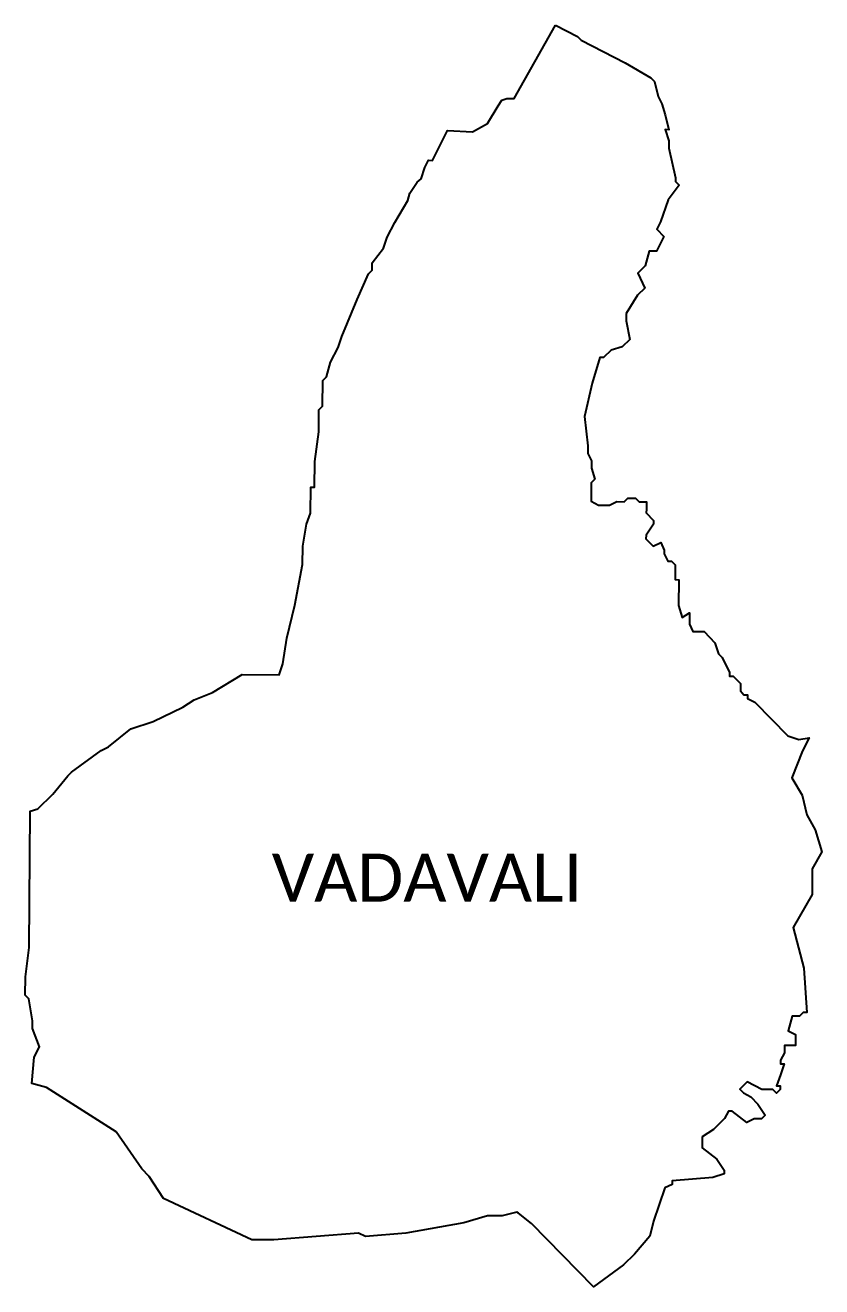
# Model space of a CAD drawing. Header units: metres. Extents: x 283995 to 289474, y 2011763 to 2016087.
# Drawn here: x 286981 to 289474, y 2012135 to 2016087 of the extents above; entities that cross this region are included whole.
import ezdxf

# ---------------------------------------------------------------- set-up
doc = ezdxf.new("R2010")
doc.units = ezdxf.units.M
doc.header["$MEASUREMENT"] = 0
doc.layers.add('VILLAGE NAME', color=250, linetype='Continuous')
doc.styles.get("Standard").update_dxf_attribs({"font": 'simplex.shx'})

msp = doc.modelspace()

# ---------------------------------------------------------------- linework, layer by layer
at = {"color": 6, "flags": 128}
msp.add_lwpolyline([(288640.7, 2016086.7), (288709.6, 2016051.3), (288721.1, 2016039.7), (288858.9, 2015968.9), (288939.3, 2015921.8), (288950.7, 2015910.2), (288961.7, 2015863.8), (288973.1, 2015840.6), (288984.2, 2015805.8), (288995.3, 2015759.5), (288983.7, 2015759.6), (288994.9, 2015724.9), (288994.9, 2015701.7), (289016.6, 2015609.1), (289016.6, 2015597.6), (289028, 2015585.9), (288992.9, 2015540), (288969.1, 2015471), (288957.3, 2015448), (288980.1, 2015424.7), (288956.5, 2015378.7), (288933.4, 2015379), (288921.4, 2015332.9), (288898, 2015310.1), (288920.6, 2015263.6), (288897.3, 2015240.8), (288862, 2015183.4), (288861.7, 2015160.3), (288872.7, 2015102.4), (288849.3, 2015079.5), (288814.6, 2015068.4), (288791.2, 2015045.5), (288779.7, 2015045.6), (288755.7, 2014965.1), (288731.5, 2014861.3), (288742, 2014768.8), (288741.8, 2014745.7), (288753.1, 2014722.5), (288752.8, 2014699.4), (288764, 2014664.6), (288752.3, 2014653.2), (288751.7, 2014595.5), (288774.7, 2014583.7), (288809.3, 2014583.3), (288832.6, 2014594.6), (288855.7, 2014594.3), (288867.3, 2014605.7), (288890.4, 2014605.5), (288901.9, 2014593.8), (288925, 2014593.6), (288925, 2014570.5), (288924.6, 2014558.9), (288947.4, 2014535.6), (288947.3, 2014524), (288923.9, 2014489.6), (288923.7, 2014478.1), (288946.6, 2014454.8), (288969.8, 2014466), (288981.1, 2014442.8), (288981, 2014431.3), (288992.3, 2014408), (289003.8, 2014407.9), (289015.2, 2014396.3), (289014.7, 2014350), (289026.3, 2014349.9), (289025.4, 2014269.1), (289036.7, 2014231.9), (289059.8, 2014245.6), (289059.5, 2014211), (289070.7, 2014187.7), (289105.4, 2014187.3), (289139.7, 2014152.3), (289150.9, 2014117.6), (289162.3, 2014105.9), (289184.9, 2014059.4), (289184.8, 2014047.9), (289196.3, 2014047.8), (289219.2, 2014024.4), (289219.2, 2014001.3), (289230.3, 2013989.6), (289241.9, 2013989.5), (289241.8, 2013977.9), (289264.7, 2013966.2), (289367.6, 2013861.1), (289402.1, 2013849.2), (289434, 2013854.1), (289414, 2013814.3), (289380.5, 2013728.8), (289412.5, 2013675.2), (289427.4, 2013612.8), (289453.7, 2013566.6), (289473.9, 2013497), (289443.9, 2013444.4), (289443.9, 2013363.6), (289384.2, 2013260.3), (289417.5, 2013132.8), (289427.5, 2012994.1), (289416, 2012994.2), (289404.3, 2012982.8), (289381.2, 2012983.1), (289369.2, 2012937), (289392.1, 2012925.2), (289391.8, 2012890.5), (289357.1, 2012890.9), (289356.9, 2012867.8), (289345.1, 2012844.8), (289344.9, 2012833.3), (289356.5, 2012833.1), (289344.6, 2012798.6), (289332.6, 2012764.1), (289344.1, 2012764), (289344.1, 2012752.4), (289332.4, 2012741), (289321, 2012752.7), (289286.3, 2012753), (289240.4, 2012776.6), (289217, 2012753.8), (289228.5, 2012742.1), (289251.4, 2012730.3), (289274.3, 2012707), (289297, 2012672.1), (289285.3, 2012660.6), (289262.2, 2012660.6), (289239, 2012649.6), (289193.2, 2012684.7), (289181.6, 2012684.9), (289169.8, 2012661.9), (289134.8, 2012627.6), (289099.9, 2012604.9), (289099.9, 2012570.3), (289145.4, 2012535.1), (289168.1, 2012500.2), (289168, 2012488.6), (289133.2, 2012477.5), (289006, 2012467.3), (289005.9, 2012455.7), (288982.7, 2012444.5), (288946.9, 2012340.9), (288936.1, 2012293.7), (288888, 2012237.5), (288853, 2012203.3), (288759.9, 2012135), (288565.6, 2012333.4), (288524.2, 2012365.2), (288519.8, 2012368.6), (288473.5, 2012357.5), (288427.3, 2012357.5), (288353.2, 2012335.7), (288172.5, 2012303), (288045.4, 2012292.8), (288024, 2012302.9), (287758.8, 2012281.9), (287689.6, 2012282.4), (287414, 2012411.2), (287368.4, 2012480.7), (287345.5, 2012503.9), (287265.7, 2012619.8), (287047.8, 2012759.7), (287001.8, 2012771.6), (287009.1, 2012854.1), (287025.7, 2012886.7), (287003.1, 2012944.5), (287003.2, 2012967.5), (286992.2, 2013036.8), (286980.8, 2013048.4), (286981.2, 2013106), (286993.4, 2013198.1), (286996.6, 2013624.5), (287020.2, 2013632.2), (287066.9, 2013677.9), (287113.7, 2013735.2), (287125.4, 2013746.6), (287218.6, 2013815), (287241.8, 2013826.2), (287311.7, 2013883.2), (287381.3, 2013905.6), (287474.2, 2013950.8), (287509, 2013973.5), (287567, 2013996), (287660.1, 2014052.7), (287775.5, 2014051.5), (287787.5, 2014086), (287799.9, 2014166.8), (287824.1, 2014270.5), (287848.6, 2014397.2), (287849.2, 2014455), (287861.5, 2014524.2), (287873.4, 2014558.7), (287874.3, 2014639.6), (287885.9, 2014639.4), (287886.7, 2014720.3), (287899.3, 2014812.6), (287900, 2014881.9), (287911.7, 2014893.3), (287912.5, 2014974.1), (287924.2, 2014985.6), (287936.3, 2015031.6), (287959.9, 2015077.6), (287971.8, 2015112.1), (288019.3, 2015227.1), (288054.8, 2015307.6), (288066.4, 2015319), (288066.7, 2015342.1), (288101.8, 2015387.9), (288113.8, 2015422.5), (288137.3, 2015468.4), (288178.5, 2015537.3), (288184.6, 2015560.3), (288208, 2015594.7), (288219.7, 2015606.1), (288231.6, 2015640.7), (288243.4, 2015663.6), (288255, 2015663.5), (288302.7, 2015756.5), (288381, 2015752.5), (288427.9, 2015778.7), (288461.1, 2015834.6), (288472.3, 2015852.3), (288488.1, 2015857.4), (288511.2, 2015857.1), (288640.7, 2016086.7)], dxfattribs=at)

# ---------------------------------------------------------------- texts
at = {"layer": 'VILLAGE NAME', "insert": (287752.4, 2013491.4), "char_height": 150, "attachment_point": 1}
msp.add_mtext_dynamic_manual_height_columns('{\\fCalibri|b0|i0|c0|p34;VADAVALI}', width=1877.914, gutter_width=1, heights=[0], dxfattribs=at)

doc.saveas('drawing.dxf')
